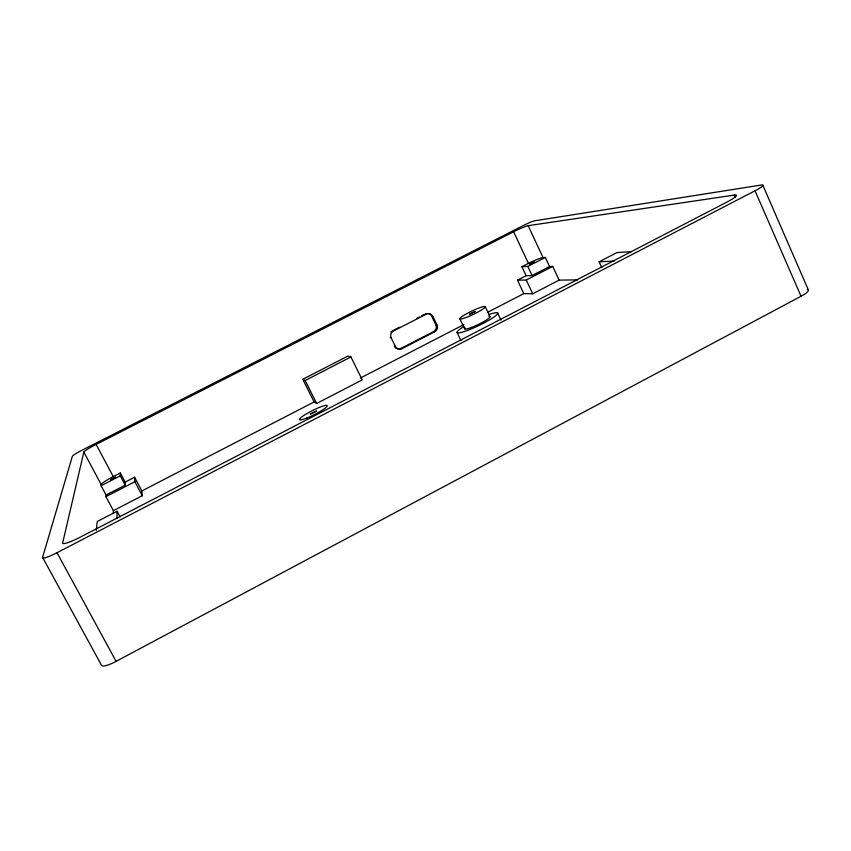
<?xml version="1.0" encoding="UTF-8"?>
<svg xmlns="http://www.w3.org/2000/svg" width="851" height="851" viewBox="0 0 851 851"><rect width="100%" height="100%" fill="white"/><g stroke="black" fill="none" stroke-linecap="round" stroke-linejoin="round"><path stroke-width="1.28" d="M106.045 495.016L125.225 485.144L120.289 475.858L120.331 472.975L113.247 476.613A13.446 1.596 -27.7 0 0 101.205 484.581L101.088 485.73L106.045 495.016L105.918 496.644L113.396 510.653L113.289 513.27M116.885 518.397L117.055 511.26L97.237 521.514L96.291 530.247M734.307 195.081L528.184 225.675A12.797 1.149 -25.5 0 0 513.632 231.759L96.12 444.413A13.499 1.255 -27.4 0 0 83.845 452.062L62.687 542.853A21.041 2.968 -28.3 0 0 80.675 536.938L726.52 202.304A19.892 2.553 -24.1 0 0 734.307 195.081L735.37 197.496M42.582 557.373L72.388 456.232A10.712 0.979 -27.4 0 1 82.217 450.126L523.025 225.664A10.116 0.904 -25.5 0 1 534.588 220.824L761.007 185.071A16.254 2.085 -24 0 1 755.039 190.784L57.006 552.725A17.265 2.457 -28.4 0 1 42.582 557.373L101.258 664.812A17.031 3.851 -29.8 0 0 116.098 661.355L801.046 296.254A16.052 3.276 -22.5 0 0 807.248 289.361M397.215 348.708A5.053 4.936 -77.5 0 0 400.991 348.41L433.627 331.582L434.765 331.741A5.053 4.915 -80.2 0 0 436.999 324.965L432.861 316.391A5.063 4.925 -81.6 0 0 426.266 314.147L425.16 314.04A5.042 4.915 -81.7 0 1 426.372 313.615M400.991 348.41L402.012 348.644L434.765 331.741M113.396 510.653L142.287 495.707L141.84 490.953L314.136 401.938L316.657 403.459L362.26 379.886L350.92 356.973L347.963 356.058L302.765 379.269L314.136 401.938M360.345 378.067L463.827 324.603M487.346 312.455L523.801 293.616L532.715 293.786L559.139 280.128L577.616 279.883M601.806 267.597L599.147 261.81L616.964 252.587L631.336 251.63M549.586 266.533L532.077 275.554L526.131 275.703L521.918 266.714L528.418 263.374A12.744 1.468 -25.3 0 1 543.023 257.566L545.342 257.417L549.586 266.533L552.746 266.384L559.139 280.128M302.765 379.269L305.137 380.503L350.92 356.973M101.088 485.73L120.289 475.858M521.918 266.714L527.801 266.427L545.342 257.417M125.225 485.144L125.182 482.123L134.596 477.273L141.84 490.953M523.801 293.616L517.472 280.16L526.131 275.703M105.918 496.644L134.883 481.719L134.596 477.273M517.472 280.16L526.269 280.032L552.746 266.384M393.587 330.252L399.427 327.252M416.969 318.242L419.309 317.04M421.649 315.849L423.989 314.647M391.854 331.188A5.053 4.946 -79.1 0 1 392.417 330.848L393.407 331.018L426.266 314.147M599.147 261.81L614.294 261.044M428.287 313.594A5.042 4.915 -81.7 0 1 431.734 316.285L432.861 316.391M431.734 316.285L435.85 324.827L436.999 324.965M390.183 337.645L391.162 337.836L395.364 346.421A5.063 4.957 -77.5 0 0 402.012 348.644M395.364 346.421L394.364 346.197A5.053 4.936 -77.5 0 0 394.683 346.761M57.006 552.725L116.098 661.355M117.055 511.26L120.087 516.929M83.845 452.062L101.205 484.581M96.12 444.413L113.247 476.613M134.883 481.719L142.287 495.707M120.331 472.975L125.182 482.123M305.137 380.503L316.657 403.459M457.083 332.56L460.955 340.613M459.87 318.88L464.667 328.89M485.251 306.7A14.084 1.83 -25.6 0 1 466.656 317.317A14.084 1.83 -25.6 0 1 465.72 314.253A14.084 1.83 -25.6 0 1 485.251 306.7L490.027 316.753M497.675 313.125L500.962 320.072M513.632 231.759L528.418 263.374M527.801 266.427L532.077 275.554M526.269 280.032L532.715 293.786M528.184 225.675L543.023 257.566M762.826 185.231L808.376 289.957M755.039 190.784L801.046 296.254M391.162 337.836A5.074 4.968 -79.1 0 1 393.407 331.018M396.619 348.463A5.053 4.936 -77.5 0 1 396.055 348.144M395.545 347.74A5.053 4.936 -77.5 0 1 395.087 347.282M390.886 332.071A5.053 4.946 -79.1 0 1 391.343 331.592M435.85 324.827A5.032 4.904 -80.3 0 1 433.627 331.582M488.921 316.487A14.063 1.947 -25.6 0 1 478.188 324.529A14.063 1.947 -25.6 0 1 465.135 327.869M488.527 314.71A22.498 3.106 -25.6 0 1 493.293 317.497A22.498 3.106 -25.6 0 1 463.316 331.847A22.498 3.106 -25.6 0 1 463.965 326.476M316.423 411.097L310.296 414.086L316.423 411.097M475.326 311.434L469.784 314.125L475.326 311.434M115.545 477.22L110.768 479.666L115.545 477.22M534.396 262.172L529.865 264.161L534.396 262.172M306.903 418.001A15.52 2.245 -26.7 0 0 327.263 405.714A15.52 2.245 -26.7 0 0 305.924 414.139A15.52 2.245 -26.7 0 0 306.903 418.001"/></g></svg>
